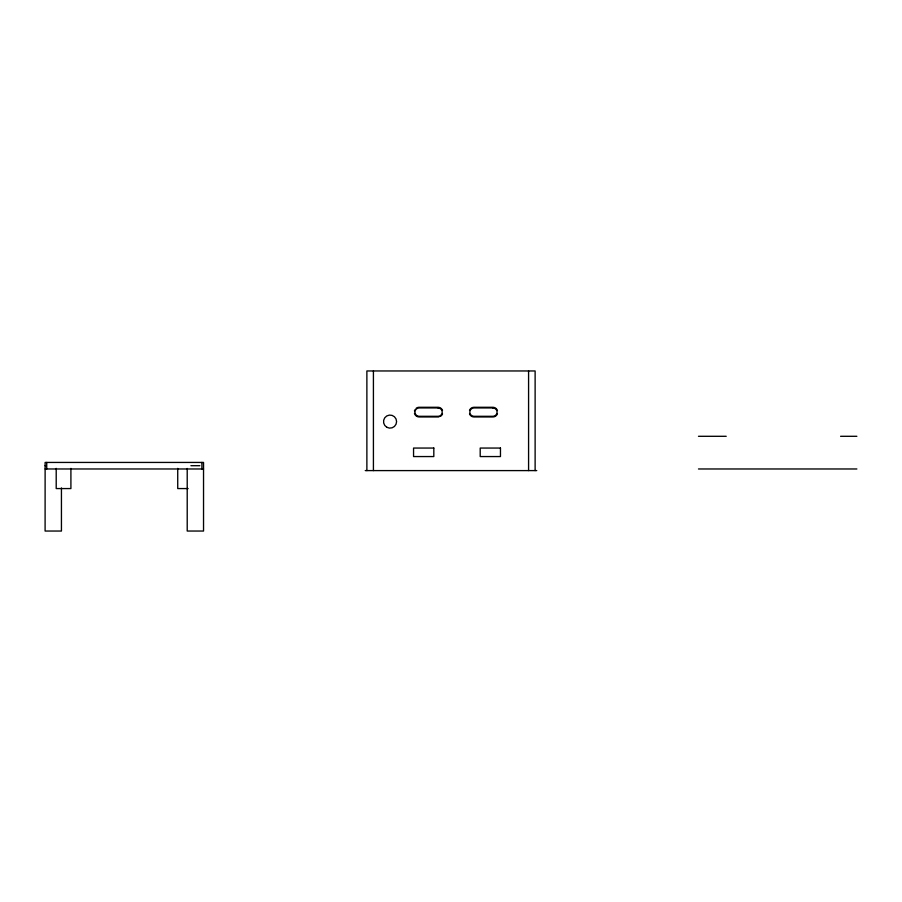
<?xml version="1.0" encoding="UTF-8"?>
<svg xmlns="http://www.w3.org/2000/svg" width="902" height="902" viewBox="0 0 902 902"><rect width="100%" height="100%" fill="white"/><g stroke="black" fill="none" stroke-linecap="round" stroke-linejoin="round"><path stroke-width="1.35" d="M698.486 436.297L726.211 436.297M840.585 436.297L856.877 436.297M45.1 465.703L45.675 465.703M190.908 465.703L199.838 465.703M45.123 468.972L203.525 468.972M698.475 468.972L856.877 468.972M365.242 470.596L536.758 470.596M188.135 488.568L177.728 488.568L177.728 468.386M535.123 470.596L535.123 370.959L366.877 370.959L366.877 470.596M528.583 370.959L528.583 470.596M373.417 370.959L373.417 470.596M201.901 462.433L201.901 468.972M187.21 468.476L187.21 531.041L203.536 531.041L203.536 462.433L45.123 462.433L45.1 531.041L61.437 531.041L61.437 487.948M70.908 468.386L70.908 488.568L56.206 488.568L56.206 468.386M46.735 462.433L46.735 468.972M469.502 413.905A4.837 4.837 0 0 0 474.001 416.961L492.887 416.961A4.837 4.837 0 0 0 497.464 413.691M469.502 410.342A4.837 4.837 0 0 1 474.001 407.287L492.887 407.287A4.837 4.837 0 0 1 497.464 410.568M414.469 413.353A4.837 4.837 0 0 0 419.148 416.961L438.034 416.961A4.837 4.837 0 0 0 438.913 416.882M414.469 410.906A4.837 4.837 0 0 1 414.852 409.903M416.104 408.369A4.837 4.837 0 0 1 419.148 407.287L438.034 407.287A4.837 4.837 0 0 1 442.521 410.342M442.521 413.905A4.837 4.837 0 0 1 440.401 416.341M438.034 407.941L419.148 407.941A4.183 4.183 0 0 0 414.965 412.124A4.183 4.183 0 0 0 419.148 416.307L438.034 416.307A4.183 4.183 0 0 0 442.217 412.124A4.183 4.183 0 0 0 438.034 407.941M492.887 407.941L474.001 407.941A4.183 4.183 0 0 0 469.818 412.124A4.183 4.183 0 0 0 474.001 416.307L492.887 416.307A4.183 4.183 0 0 0 497.07 412.124A4.183 4.183 0 0 0 492.887 407.941M433.817 448.057L413.556 448.057L413.556 456.559L433.817 456.559L433.817 448.057M500.463 448.057L480.202 448.057L480.202 456.559L500.463 456.559L500.463 448.057M386.789 427.255A6.528 6.528 0 0 0 396.587 421.595A6.528 6.528 0 0 0 386.789 415.946A6.528 6.528 0 0 0 386.789 427.255"/></g></svg>
